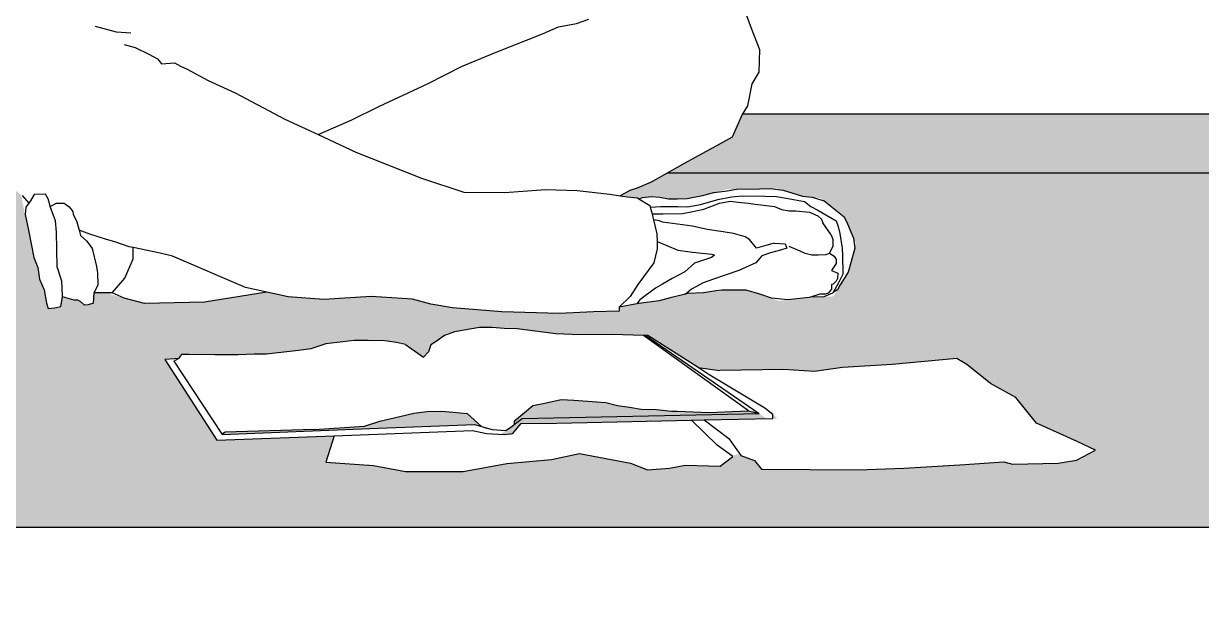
# Model space of a CAD drawing. Header units: metres. Extents: x 2304 to 3408, y 318 to 588.
# Drawn here: x 2774.181 to 2775.177, y 363.103 to 363.589 of the extents above; entities that cross this region are included whole.
import ezdxf

# ---------------------------------------------------------------- set-up
doc = ezdxf.new("R2010")
doc.units = ezdxf.units.M
doc.header["$LTSCALE"] = 5.5
doc.header["$MEASUREMENT"] = 0
for name, color, linetype in [('HACHURA', 251, 'Continuous'), ('PENA 06', 6, 'Continuous'), ('VEGETACAO', 84, 'Continuous')]:
    doc.layers.add(name, color=color, linetype=linetype)
doc.layers.add('PENA 05', color=5, linetype='Continuous', lineweight=25)

# ---------------------------------------------------------------- blocks, each defined once
blk = doc.blocks.new('sentado 30')
for p, q in [((-9.396, -5.746), (-9.166, -6.376)), ((-15.583, -6.338), (-14.978, -6.229)), ((-14.978, -6.229), (-14.566, -6.084)), ((-30.297, -6.518), (-30.995, -6.322)), ((-29.82, -6.543), (-30.297, -6.518)), ((-17.714, -7.209), (-16.116, -6.568)), ((-16.116, -6.568), (-15.583, -6.338)), ((-9.166, -6.376), (-8.887, -7.089)), ((-30.039, -6.925), (-29.671, -7.023)), ((-29.671, -7.023), (-29.219, -7.243)), ((-29.219, -7.243), (-28.937, -7.402)), ((-28.937, -7.402), (-28.802, -7.573)), ((-18.804, -7.657), (-17.714, -7.209)), ((-8.887, -7.089), (-8.912, -7.852)), ((-28.802, -7.573), (-28.362, -7.537)), ((-28.362, -7.537), (-28.166, -7.647)), ((-28.166, -7.647), (-27.946, -7.745)), ((-27.946, -7.745), (-27.248, -8.124)), ((-19.917, -8.226), (-18.804, -7.657)), ((-27.248, -8.124), (-26.342, -8.54)), ((-21.563, -8.988), (-19.917, -8.226)), ((-8.912, -7.852), (-9.142, -8.239)), ((-26.342, -8.54), (-24.69, -9.409)), ((-9.142, -8.239), (-9.287, -8.965)), ((-22.459, -9.435), (-21.563, -8.988)), ((-9.287, -8.965), (-9.468, -9.255)), ((-24.69, -9.409), (-23.581, -9.925)), ((-9.468, -9.255), (-9.795, -10.017)), ((-23.581, -9.925), (-22.991, -9.665)), ((-22.991, -9.665), (-22.459, -9.435)), ((-23.581, -9.925), (-22.327, -10.51)), ((-9.795, -10.017), (-10.219, -10.247)), ((-22.327, -10.51), (-20.136, -11.379)), ((-10.219, -10.247), (-11.369, -10.876)), ((-11.369, -10.876), (-12.494, -11.517)), ((-20.136, -11.379), (-18.729, -11.844)), ((-17.382, -11.856), (-15.999, -11.758)), ((-15.999, -11.758), (-14.958, -11.795)), ((-12.954, -11.711), (-13.208, -11.796)), ((-12.494, -11.517), (-12.954, -11.711)), ((-9.958, -11.803), (-9.65, -11.746)), ((-9.65, -11.746), (-8.88, -11.736)), ((-8.88, -11.736), (-8.524, -11.727)), ((-8.524, -11.727), (-8.101, -11.784)), ((-33.443, -11.963), (-33.216, -12.211)), ((-33.16, -12.137), (-33.216, -12.211)), ((-33.038, -11.929), (-33.16, -12.137)), ((-32.665, -11.916), (-33.038, -11.929)), ((-32.572, -12.064), (-32.665, -11.916)), ((-32.523, -12.272), (-32.572, -12.064)), ((-18.729, -11.844), (-17.382, -11.856)), ((-14.958, -11.795), (-13.869, -11.917)), ((-13.869, -11.917), (-13.522, -11.968)), ((-13.208, -11.796), (-13.522, -11.968)), ((-13.522, -11.968), (-13.282, -12.003)), ((-13.282, -12.003), (-12.951, -12.039)), ((-12.951, -12.039), (-12.903, -12.069)), ((-12.903, -12.069), (-12.778, -12.025)), ((-12.903, -12.069), (-12.535, -12.296)), ((-12.778, -12.025), (-12.479, -11.986)), ((-12.479, -11.986), (-12.2, -12.015)), ((-12.2, -12.015), (-11.912, -12.073)), ((-11.912, -12.073), (-11.613, -12.073)), ((-11.613, -12.073), (-11.296, -12.054)), ((-11.296, -12.054), (-10.786, -11.957)), ((-10.853, -12.256), (-10.275, -12.092)), ((-10.786, -11.957), (-10.41, -11.861)), ((-10.41, -11.861), (-9.958, -11.803)), ((-10.275, -12.092), (-9.814, -12.006)), ((-10.218, -12.217), (-9.862, -12.15)), ((-9.862, -12.15), (-9.592, -12.179)), ((-9.814, -12.006), (-9.457, -11.967)), ((-9.457, -11.967), (-8.707, -11.977)), ((-8.707, -11.977), (-8.322, -11.996)), ((-8.322, -11.996), (-7.995, -12.044)), ((-8.101, -11.784), (-7.456, -11.977)), ((-7.995, -12.044), (-7.388, -12.159)), ((-7.456, -11.977), (-7.129, -12.015)), ((-7.388, -12.159), (-7.177, -12.323)), ((-7.129, -12.015), (-6.734, -12.14)), ((-6.734, -12.14), (-6.07, -12.669)), ((-33.319, -12.345), (-33.344, -12.59)), ((-33.216, -12.211), (-33.319, -12.345)), ((-32.503, -12.327), (-32.523, -12.272)), ((-32.503, -12.327), (-32.291, -12.211)), ((-32.328, -12.798), (-32.503, -12.327)), ((-32.291, -12.211), (-32.046, -12.211)), ((-32.046, -12.211), (-31.875, -12.333)), ((-31.875, -12.333), (-31.752, -12.492)), ((-31.752, -12.492), (-31.74, -12.578)), ((-12.535, -12.296), (-12.522, -12.346)), ((-12.522, -12.346), (-12.171, -12.323)), ((-12.522, -12.346), (-12.463, -12.573)), ((-12.171, -12.323), (-11.604, -12.323)), ((-11.604, -12.323), (-11.286, -12.333)), ((-11.45, -12.554), (-11.161, -12.506)), ((-11.286, -12.333), (-10.853, -12.256)), ((-11.161, -12.506), (-10.737, -12.41)), ((-10.737, -12.41), (-10.218, -12.217)), ((-9.592, -12.179), (-9.265, -12.217)), ((-9.265, -12.217), (-9.034, -12.246)), ((-9.034, -12.246), (-8.389, -12.323)), ((-8.389, -12.323), (-8.158, -12.419)), ((-8.158, -12.419), (-7.898, -12.467)), ((-7.898, -12.467), (-7.677, -12.467)), ((-7.677, -12.467), (-7.215, -12.515)), ((-7.215, -12.515), (-6.946, -12.64)), ((-7.177, -12.323), (-6.946, -12.448)), ((-6.946, -12.448), (-6.33, -12.804)), ((-33.344, -12.59), (-33.233, -13.116)), ((-32.291, -13.177), (-32.328, -12.798)), ((-31.74, -12.578), (-31.618, -12.835)), ((-31.618, -12.835), (-31.541, -13.118)), ((-12.463, -12.573), (-12.104, -12.573)), ((-12.463, -12.573), (-12.437, -12.676)), ((-12.437, -12.676), (-12.414, -12.77)), ((-12.414, -12.77), (-12.302, -13.238)), ((-12.21, -12.804), (-12.414, -12.77)), ((-12.114, -12.852), (-12.21, -12.804)), ((-11.113, -12.977), (-12.114, -12.852)), ((-12.104, -12.573), (-11.45, -12.554)), ((-6.946, -12.64), (-6.821, -12.746)), ((-6.821, -12.746), (-6.772, -12.871)), ((-6.503, -13.266), (-6.772, -12.871)), ((-6.33, -12.804), (-6.262, -12.996)), ((-6.07, -12.669), (-5.954, -12.9)), ((-5.954, -12.9), (-5.752, -13.381)), ((-33.233, -13.116), (-33.05, -14.022)), ((-32.279, -14.34), (-32.291, -13.177)), ((-31.541, -13.118), (-31.495, -13.287)), ((-31.189, -13.251), (-31.541, -13.118)), ((-31.495, -13.287), (-31.287, -13.483)), ((-30.663, -13.41), (-31.189, -13.251)), ((-12.302, -13.238), (-12.296, -13.49)), ((-10.632, -13.093), (-11.113, -12.977)), ((-10.093, -13.17), (-10.632, -13.093)), ((-9.746, -13.227), (-10.093, -13.17)), ((-9.361, -13.333), (-9.746, -13.227)), ((-9.217, -13.42), (-9.361, -13.333)), ((-6.503, -13.266), (-6.445, -13.42)), ((-6.262, -12.996), (-6.214, -13.227)), ((-6.214, -13.227), (-6.137, -13.718)), ((-31.287, -13.483), (-31.104, -13.728)), ((-31.104, -13.728), (-30.969, -14.327)), ((-30.32, -13.508), (-30.663, -13.41)), ((-29.88, -13.667), (-30.32, -13.508)), ((-29.747, -13.694), (-29.88, -13.667)), ((-29.747, -14.069), (-29.747, -13.694)), ((-28.844, -13.88), (-29.747, -13.694)), ((-12.296, -13.49), (-11.969, -13.622)), ((-12.296, -13.49), (-12.29, -13.74)), ((-11.969, -13.622), (-11.604, -13.785)), ((-8.986, -13.708), (-9.217, -13.42)), ((-8.678, -13.622), (-8.986, -13.708)), ((-8.402, -13.547), (-8.678, -13.622)), ((-8.402, -13.547), (-8.033, -13.574)), ((-7.975, -13.718), (-8.187, -13.776)), ((-8.033, -13.574), (-7.975, -13.718)), ((-7.533, -13.814), (-7.898, -13.66)), ((-6.445, -13.651), (-6.551, -13.881)), ((-6.445, -13.42), (-6.445, -13.651)), ((-6.137, -13.718), (-6.118, -13.949)), ((-5.714, -13.718), (-5.829, -14.16)), ((-5.752, -13.381), (-5.714, -13.718)), ((-33.05, -14.022), (-32.915, -14.352)), ((-30.025, -14.715), (-29.747, -14.069)), ((-28.435, -13.985), (-28.844, -13.88)), ((-25.999, -15.025), (-28.435, -13.985)), ((-12.29, -13.74), (-12.4, -14.205)), ((-11.604, -13.785), (-11.122, -13.843)), ((-11.122, -13.843), (-10.478, -13.91)), ((-10.487, -14.026), (-11.055, -14.209)), ((-10.381, -13.949), (-10.487, -14.026)), ((-10.478, -13.91), (-10.381, -13.949)), ((-8.803, -13.968), (-9.005, -14.199)), ((-8.514, -13.872), (-8.803, -13.968)), ((-8.187, -13.776), (-8.514, -13.872)), ((-7.369, -13.891), (-7.533, -13.814)), ((-7.138, -13.949), (-7.369, -13.891)), ((-6.936, -13.949), (-7.138, -13.949)), ((-6.676, -13.939), (-6.936, -13.949)), ((-6.548, -13.883), (-6.676, -13.939)), ((-6.551, -13.881), (-6.397, -13.978)), ((-6.397, -13.978), (-6.33, -14.093)), ((-6.33, -14.093), (-6.33, -14.228)), ((-6.118, -13.949), (-6.108, -14.584)), ((-32.915, -14.352), (-32.866, -14.743)), ((-32.12, -14.817), (-32.279, -14.34)), ((-30.969, -14.327), (-30.932, -14.535)), ((-12.4, -14.205), (-12.939, -14.927)), ((-11.373, -14.497), (-11.796, -14.728)), ((-11.055, -14.209), (-11.373, -14.497)), ((-9.573, -14.459), (-10.42, -14.747)), ((-9.005, -14.199), (-9.573, -14.459)), ((-6.464, -14.42), (-6.493, -14.459)), ((-6.493, -14.459), (-6.282, -14.545)), ((-6.33, -14.228), (-6.464, -14.42)), ((-5.829, -14.16), (-5.935, -14.516)), ((-32.866, -14.743), (-32.707, -15.098)), ((-32.095, -15.294), (-32.12, -14.817)), ((-30.932, -14.535), (-30.92, -14.951)), ((-30.447, -15.197), (-30.025, -14.715)), ((-11.796, -14.728), (-12.114, -14.911)), ((-10.757, -14.872), (-11.151, -15.074)), ((-10.42, -14.747), (-10.757, -14.872)), ((-6.33, -14.815), (-6.436, -14.911)), ((-6.253, -14.872), (-6.433, -15.195)), ((-6.291, -14.728), (-6.33, -14.815)), ((-6.282, -14.545), (-6.291, -14.728)), ((-6.108, -14.584), (-6.253, -14.872)), ((-5.935, -14.516), (-6.195, -14.94)), ((-32.707, -15.098), (-32.634, -15.551)), ((-32.101, -15.33), (-32.095, -15.294)), ((-31.067, -15.551), (-31.043, -15.197)), ((-31.042, -15.184), (-31.043, -15.197)), ((-30.447, -15.197), (-31.043, -15.197)), ((-30.92, -14.951), (-31.042, -15.184)), ((-30.042, -15.377), (-30.447, -15.197)), ((-25.289, -15.178), (-27.369, -15.511)), ((-25.289, -15.178), (-25.999, -15.025)), ((-24.579, -15.331), (-25.289, -15.178)), ((-12.939, -14.927), (-13.196, -15.319)), ((-12.354, -15.045), (-12.874, -15.44)), ((-12.114, -14.911), (-12.354, -15.045)), ((-11.389, -15.256), (-11.863, -15.363)), ((-11.305, -15.209), (-11.389, -15.256)), ((-11.267, -15.228), (-11.389, -15.256)), ((-11.151, -15.074), (-11.305, -15.209)), ((-10.747, -15.199), (-11.267, -15.228)), ((-10.333, -15.132), (-10.747, -15.199)), ((-10.141, -15.113), (-10.333, -15.132)), ((-9.332, -15.113), (-10.141, -15.113)), ((-8.87, -15.247), (-9.332, -15.113)), ((-8.485, -15.382), (-8.87, -15.247)), ((-6.878, -15.247), (-7.183, -15.351)), ((-6.695, -15.247), (-6.878, -15.247)), ((-6.455, -15.209), (-6.744, -15.334)), ((-6.599, -15.209), (-6.695, -15.247)), ((-6.484, -15.084), (-6.599, -15.209)), ((-6.436, -14.911), (-6.484, -14.92)), ((-6.484, -14.92), (-6.484, -15.084)), ((-6.433, -15.195), (-6.455, -15.209)), ((-6.291, -15.103), (-6.433, -15.195)), ((-6.195, -14.94), (-6.291, -15.103)), ((-32.634, -15.551), (-32.572, -15.722)), ((-32.364, -15.698), (-32.156, -15.661)), ((-32.156, -15.661), (-32.101, -15.33)), ((-31.703, -15.441), (-32.101, -15.33)), ((-31.581, -15.441), (-31.703, -15.441)), ((-31.483, -15.502), (-31.581, -15.441)), ((-31.361, -15.612), (-31.483, -15.502)), ((-31.238, -15.6), (-31.361, -15.612)), ((-31.067, -15.551), (-31.238, -15.6)), ((-29.369, -15.556), (-30.042, -15.377)), ((-27.369, -15.511), (-29.369, -15.556)), ((-23.392, -15.429), (-24.579, -15.331)), ((-21.813, -15.319), (-23.392, -15.429)), ((-20.442, -15.416), (-21.813, -15.319)), ((-19.83, -15.575), (-20.442, -15.416)), ((-19.108, -15.698), (-19.83, -15.575)), ((-13.554, -15.677), (-13.563, -15.686)), ((-13.563, -15.686), (-13.563, -15.808)), ((-13.196, -15.319), (-13.554, -15.677)), ((-12.968, -15.567), (-13.554, -15.677)), ((-12.874, -15.44), (-12.968, -15.567)), ((-12.903, -15.555), (-12.968, -15.567)), ((-12.229, -15.469), (-12.903, -15.555)), ((-11.863, -15.363), (-12.229, -15.469)), ((-7.947, -15.43), (-8.485, -15.382)), ((-7.639, -15.401), (-7.947, -15.43)), ((-7.234, -15.353), (-7.639, -15.401)), ((-7.183, -15.351), (-7.234, -15.353)), ((-6.744, -15.334), (-7.183, -15.351)), ((-32.572, -15.722), (-32.364, -15.698)), ((-17.468, -15.832), (-19.108, -15.698)), ((-15.546, -15.894), (-17.468, -15.832)), ((-14.408, -15.832), (-15.546, -15.894)), ((-13.563, -15.808), (-14.408, -15.832)), ((-18.206, -16.355), (-19.041, -16.505)), ((-17.789, -16.355), (-18.206, -16.355)), ((-17.389, -16.389), (-17.789, -16.355)), ((-16.955, -16.405), (-17.389, -16.389)), ((-15.67, -16.572), (-16.955, -16.405)), ((-22.379, -16.789), (-23.33, -16.906)), ((-21.912, -16.789), (-22.379, -16.789)), ((-21.361, -16.806), (-21.912, -16.789)), ((-20.977, -16.856), (-21.361, -16.806)), ((-20.677, -16.923), (-20.977, -16.856)), ((-19.658, -16.822), (-19.825, -16.939)), ((-19.375, -16.622), (-19.658, -16.822)), ((-19.041, -16.505), (-19.375, -16.622)), ((-14.852, -16.606), (-15.67, -16.572)), ((-13.784, -16.589), (-14.852, -16.606)), ((-12.748, -16.618), (-13.784, -16.589)), ((-9.251, -19.132), (-12.748, -16.618)), ((-12.67, -16.62), (-12.748, -16.618)), ((-12.599, -16.622), (-12.67, -16.62)), ((-12.67, -16.62), (-8.892, -19.226)), ((-10.928, -17.694), (-12.599, -16.622)), ((-28.137, -17.256), (-28.237, -17.39)), ((-27.887, -17.256), (-28.137, -17.256)), ((-27.019, -17.273), (-27.887, -17.256)), ((-25.717, -17.24), (-26.251, -17.273)), ((-25.3, -17.24), (-25.717, -17.24)), ((-24.232, -17.123), (-25.3, -17.24)), ((-23.831, -17.073), (-24.232, -17.123)), ((-23.33, -16.906), (-23.831, -17.073)), ((-20.677, -16.923), (-20.076, -17.34)), ((-19.909, -17.173), (-20.076, -17.34)), ((-19.825, -16.939), (-19.909, -17.173)), ((-28.371, -17.406), (-28.688, -17.423)), ((-28.688, -17.423), (-26.952, -20.109)), ((-28.386, -17.474), (-28.237, -17.39)), ((-28.386, -17.474), (-26.784, -19.927)), ((-28.237, -17.39), (-28.371, -17.406)), ((-26.251, -17.273), (-27.019, -17.273)), ((-4.467, -17.591), (-6.12, -17.691)), ((-2.314, -17.391), (-4.467, -17.591)), ((-1.981, -17.591), (-2.314, -17.391)), ((-1.196, -18.225), (-1.981, -17.591)), ((-10.596, -17.907), (-10.928, -17.694)), ((-10.928, -17.694), (-10.209, -17.791)), ((-8.71, -19.041), (-10.596, -17.907)), ((-8.089, -17.758), (-10.209, -17.791)), ((-7.054, -17.824), (-8.089, -17.758)), ((-6.12, -17.691), (-7.054, -17.824)), ((-0.345, -18.692), (-1.196, -18.225)), ((-16.036, -18.876), (-15.485, -18.759)), ((-15.485, -18.759), (-15.067, -18.775)), ((-15.067, -18.775), (-13.999, -18.859)), ((0.339, -19.543), (-0.345, -18.692)), ((-20.859, -19.326), (-20.392, -19.209)), ((-20.392, -19.209), (-19.958, -19.159)), ((-19.958, -19.159), (-19.474, -19.143)), ((-19.474, -19.143), (-19.09, -19.176)), ((-19.09, -19.176), (-18.622, -19.226)), ((-17.054, -19.476), (-16.436, -18.959)), ((-16.436, -18.959), (-16.036, -18.876)), ((-13.999, -18.859), (-13.615, -18.959)), ((-13.615, -18.959), (-13.215, -19.009)), ((-13.215, -19.009), (-12.831, -19.076)), ((-12.831, -19.076), (-12.314, -19.092)), ((-12.314, -19.092), (-11.813, -19.143)), ((-11.813, -19.143), (-11.629, -19.143)), ((-11.629, -19.143), (-10.578, -19.193)), ((-10.578, -19.193), (-9.251, -19.132)), ((-9.251, -19.132), (-8.892, -19.226)), ((-8.443, -19.258), (-8.71, -19.041)), ((-22.044, -19.643), (-21.527, -19.476)), ((-21.86, -19.726), (-18.372, -19.593)), ((-21.527, -19.476), (-20.859, -19.326)), ((-18.622, -19.226), (-18.141, -19.659)), ((-18.372, -19.593), (-18.141, -19.659)), ((-17.12, -19.643), (-17.054, -19.593)), ((-17.054, -19.593), (-16.787, -19.393)), ((-17.054, -19.476), (-17.054, -19.593)), ((-16.955, -19.709), (-16.821, -19.559)), ((-16.821, -19.559), (-15.636, -19.542)), ((-16.787, -19.393), (-8.892, -19.226)), ((-15.636, -19.542), (-11.149, -19.448)), ((-11.149, -19.448), (-10.725, -19.439)), ((-10.292, -20.277), (-11.149, -19.448)), ((-10.725, -19.439), (-8.443, -19.392)), ((-10.725, -19.439), (-9.908, -20.06)), ((-8.443, -19.392), (-8.443, -19.258)), ((1.691, -20.16), (0.339, -19.543)), ((-26.952, -20.109), (-23.044, -19.964)), ((-26.784, -19.927), (-21.86, -19.726)), ((-26.681, -19.84), (-26.784, -19.927)), ((-23.713, -19.76), (-26.681, -19.84)), ((-23.713, -19.76), (-22.044, -19.643)), ((-23.044, -19.964), (-23.327, -20.844)), ((-23.044, -19.964), (-18.44, -19.792)), ((-18.44, -19.792), (-17.973, -19.892)), ((-18.141, -19.659), (-17.788, -19.76)), ((-17.973, -19.892), (-17.372, -19.926)), ((-17.788, -19.76), (-17.337, -19.793)), ((-17.372, -19.926), (-17.105, -19.892)), ((-17.337, -19.793), (-17.12, -19.643)), ((-17.105, -19.892), (-16.955, -19.709)), ((-9.775, -20.661), (-10.292, -20.277)), ((-9.908, -20.06), (-9.508, -20.627)), ((2.309, -20.444), (1.691, -20.16)), ((-17.302, -20.894), (-15.817, -20.761)), ((-15.817, -20.761), (-14.882, -20.561)), ((-14.882, -20.561), (-13.18, -20.878)), ((-10.192, -20.978), (-9.775, -20.661)), ((-9.508, -20.627), (-9.057, -20.794)), ((1.057, -20.878), (1.675, -20.778)), ((1.675, -20.778), (2.309, -20.444)), ((-23.327, -20.844), (-21.742, -20.961)), ((-21.742, -20.961), (-20.674, -21.161)), ((-20.674, -21.161), (-18.754, -21.161)), ((-18.754, -21.161), (-17.302, -20.894)), ((-13.18, -20.878), (-12.612, -21.095)), ((-12.612, -21.095), (-11.878, -21.044)), ((-11.878, -21.044), (-11.361, -20.944)), ((-11.361, -20.944), (-10.192, -20.978)), ((-9.057, -20.794), (-8.824, -21.078)), ((-8.824, -21.078), (-5.602, -21.095)), ((-5.602, -21.095), (-4.084, -21.044)), ((-4.084, -21.044), (-2.214, -20.928)), ((-2.214, -20.928), (-0.746, -20.828)), ((-0.746, -20.828), (-0.462, -20.911)), ((-0.462, -20.911), (1.057, -20.878))]:
    blk.add_line(p, q)

msp = doc.modelspace()

# ---------------------------------------------------------------- hatches: boundary and pattern name
at = {"layer": 'HACHURA', "true_color": 0x5cb800}
h = msp.add_hatch(dxfattribs=at)
h.set_pattern_fill('CROSS', color=72, scale=0.2, angle=180, style=0, double=1)
h.set_pattern_definition([(180, (2814.006145, 391.39769), (-0.05, -0.05), [0.025, -0.075]), (270, (2813.993645, 391.41019), (0.05, -0.05), [0.025, -0.075])])
h.paths.add_polyline_path([(2790.66279, 363.46278), (2775.91963, 363.46278), (2775.92032, 363.45048), (2775.92197, 363.41692), (2775.9021, 363.40841), (2775.9021, 363.38583), (2775.88645, 363.34975), (2775.86967, 363.3383), (2775.84448, 363.32801), (2775.81663, 363.32038), (2775.78076, 363.31809), (2775.75444, 363.32038), (2775.73536, 363.31618), (2775.67579, 363.31664), (2775.64417, 363.33335), (2775.62891, 363.34975), (2775.62003, 363.36388), (2775.58005, 363.36738), (2775.58598, 363.3622), (2775.59399, 363.35627), (2775.6072, 363.33263), (2775.61416, 363.31624), (2775.62068, 363.30349), (2775.62691, 363.29341), (2775.62691, 363.28415), (2775.61445, 363.2854), (2775.59673, 363.28655), (2775.58239, 363.29229), (2775.56807, 363.28442), (2775.56208, 363.28793), (2775.55276, 363.29044), (2775.54059, 363.29192), (2775.51933, 363.30311), (2775.51927, 363.30413), (2775.51064, 363.30793), (2775.50025, 363.31179), (2775.47949, 363.31772), (2775.46644, 363.32335), (2775.44123, 363.33403), (2775.42877, 363.35182), (2775.40767, 363.37091), (2775.3893, 363.37199), (2775.37981, 363.37199), (2775.37121, 363.36992), (2775.35148, 363.36364), (2775.33462, 363.36227), (2775.31894, 363.36099), (2775.30031, 363.36221), (2775.27275, 363.36221), (2775.26946, 363.3797), (2775.25989, 363.40506), (2775.25552, 363.42981), (2775.25552, 363.45622), (2775.2836, 363.47086), (2775.2577, 363.49931), (2775.24893, 363.51278), (2774.78899, 363.51278), (2774.7888, 363.51248), (2774.7805, 363.49312), (2774.76974, 363.48728), (2774.74053, 363.4713), (2774.70761, 363.45255), (2774.6938, 363.44795), (2774.68584, 363.44358), (2774.69194, 363.44269), (2774.70116, 363.44167), (2774.7144, 363.44337), (2774.72674, 363.44091), (2774.73432, 363.44091), (2774.74239, 363.4414), (2774.75534, 363.44384), (2774.77591, 363.44911), (2774.80374, 363.44946), (2774.81814, 363.44985), (2774.83992, 363.44335), (2774.85531, 363.44154), (2774.87582, 363.4252), (2774.88517, 363.40296), (2774.87911, 363.37978), (2774.87194, 363.36809), (2774.86624, 363.3584), (2774.84554, 363.35758), (2774.82027, 363.35458), (2774.80399, 363.36027), (2774.79225, 363.36369), (2774.77172, 363.36369), (2774.76683, 363.3632), (2774.75632, 363.36149), (2774.74312, 363.36076), (2774.72796, 363.35734), (2774.71868, 363.35465), (2774.70156, 363.35245), (2774.68501, 363.34936), (2774.68479, 363.34914), (2774.68479, 363.34604), (2774.66334, 363.34541), (2774.63443, 363.34386), (2774.58561, 363.34541), (2774.54395, 363.34883), (2774.52561, 363.35194), (2774.51006, 363.35598), (2774.47524, 363.35847), (2774.43514, 363.35567), (2774.40498, 363.35816), (2774.38694, 363.36204), (2774.33412, 363.35357), (2774.28333, 363.35243), (2774.25465, 363.36008), (2774.25594, 363.36156), (2774.2408, 363.36156), (2774.2402, 363.35256), (2774.23584, 363.35132), (2774.23273, 363.35101), (2774.22963, 363.3538), (2774.21393, 363.35816), (2774.21247, 363.34945), (2774.20112, 363.34811), (2774.19854, 363.36406), (2774.19449, 363.37307), (2774.19325, 363.38302), (2774.18983, 363.39141), (2774.18517, 363.41441), (2774.17888, 363.44445), (2774.15554, 363.46278), (2772.35239, 363.46278), (2772.35239, 363.16274), (2790.66279, 363.16274)])
h.paths.add_polyline_path([(2775.08794, 363.22828), (2775.07183, 363.21981), (2775.05614, 363.21727), (2775.01756, 363.21642), (2775.01036, 363.21854), (2774.97305, 363.21599), (2774.92557, 363.21303), (2774.88699, 363.21176), (2774.80518, 363.21218), (2774.79924, 363.21938), (2774.78398, 363.22503), (2774.77041, 363.21472), (2774.74074, 363.21557), (2774.7276, 363.21303), (2774.70894, 363.21176), (2774.69453, 363.21727), (2774.65129, 363.22532), (2774.62755, 363.22023), (2774.58982, 363.21684), (2774.55294, 363.21006), (2774.50418, 363.21006), (2774.47705, 363.21515), (2774.43678, 363.21811), (2774.44397, 363.24048), (2774.34337, 363.23673), (2774.34426, 363.23748), (2774.30062, 363.30501), (2774.30868, 363.30543), (2774.31207, 363.30586), (2774.3147, 363.30937), (2774.34302, 363.30882), (2774.36252, 363.30882), (2774.37608, 363.30967), (2774.38668, 363.30967), (2774.41381, 363.31264), (2774.42399, 363.31391), (2774.43671, 363.31815), (2774.46087, 363.32111), (2774.47274, 363.32111), (2774.49139, 363.32055), (2774.50411, 363.31772), (2774.51937, 363.30713), (2774.52361, 363.31137), (2774.52573, 363.3173), (2774.52997, 363.32027), (2774.53992, 363.32729), (2774.57021, 363.33274), (2774.58762, 363.33128), (2774.59865, 363.33086), (2774.63129, 363.32662), (2774.65206, 363.32578), (2774.67919, 363.3262), (2774.70549, 363.32546), (2774.70747, 363.3254), (2774.70929, 363.32535), (2774.75172, 363.29814), (2774.76999, 363.29566), (2774.82383, 363.29651), (2774.85011, 363.29482), (2774.87385, 363.29821), (2774.91582, 363.30075), (2774.97247, 363.30602), (2774.99891, 363.28464), (2775.02053, 363.27278), (2775.03791, 363.25117), (2775.07225, 363.23549)], flags=16)
h.paths.add_polyline_path([(2774.75687, 363.2538), (2774.7461, 363.25357), (2774.63214, 363.25119), (2774.60204, 363.25077), (2774.59865, 363.24695), (2774.59387, 363.24112), (2774.58436, 363.24165), (2774.58893, 363.24481), (2774.57081, 363.24615), (2774.56851, 363.24822), (2774.56264, 363.2499), (2774.47404, 363.24651), (2774.34898, 363.24142), (2774.34762, 363.2435), (2774.42699, 363.24566), (2774.46938, 363.24862), (2774.48252, 363.25286), (2774.49948, 363.25668), (2774.51549, 363.26068), (2774.53605, 363.26139), (2774.55628, 363.25922), (2774.56851, 363.24822), (2774.57748, 363.24566), (2774.58893, 363.24481), (2774.59444, 363.24862), (2774.59613, 363.2499), (2774.59613, 363.25484), (2774.59855, 363.25489), (2774.61182, 363.266), (2774.62199, 363.26812), (2774.63598, 363.27108), (2774.64658, 363.27066), (2774.67371, 363.26854), (2774.68346, 363.266), (2774.69364, 363.26473), (2774.70339, 363.26303), (2774.71653, 363.26261), (2774.72925, 363.26134), (2774.73391, 363.26134), (2774.76062, 363.26007), (2774.79963, 363.26184), (2774.8097, 363.2549), (2774.81485, 363.25501), (2774.81485, 363.25982), (2774.80807, 363.26391), (2774.81892, 363.25509)], flags=0)
h.paths.add_polyline_path([(2807.64779, 363.45281), (2804.80279, 363.45278), (2803.21279, 363.45278), (2791.68279, 363.46278), (2791.68279, 363.16274), (2807.64779, 363.10315)])
h.paths.add_polyline_path([(2819.67921, 363.45281), (2809.16779, 363.45281), (2809.16779, 363.10274), (2819.67921, 363.10274)])

# ---------------------------------------------------------------- linework, layer by layer
at = {"layer": 'PENA 05', "ltscale": 1.5}
msp.add_lwpolyline([(2775.24893, 363.51278), (2774.78899, 363.51278)], dxfattribs=at)
at = {"layer": 'PENA 06', "ltscale": 1.5}
msp.add_lwpolyline([(2791.68279, 363.16274), (2772.35239, 363.16274)], dxfattribs=at)
at = {"layer": 'VEGETACAO', "color": 72, "ltscale": 1.5}
msp.add_lwpolyline([(2775.2681, 363.46278), (2774.72557, 363.46278)], dxfattribs=at)

# ---------------------------------------------------------------- block references
at = {"layer": 'PENA 05', "ltscale": 1.5, "xscale": 0.0254, "yscale": 0.0254, "zscale": 0.0254}
msp.add_blockref('sentado 30', (2775.02929, 363.74756), dxfattribs=at)

doc.saveas('drawing.dxf')
